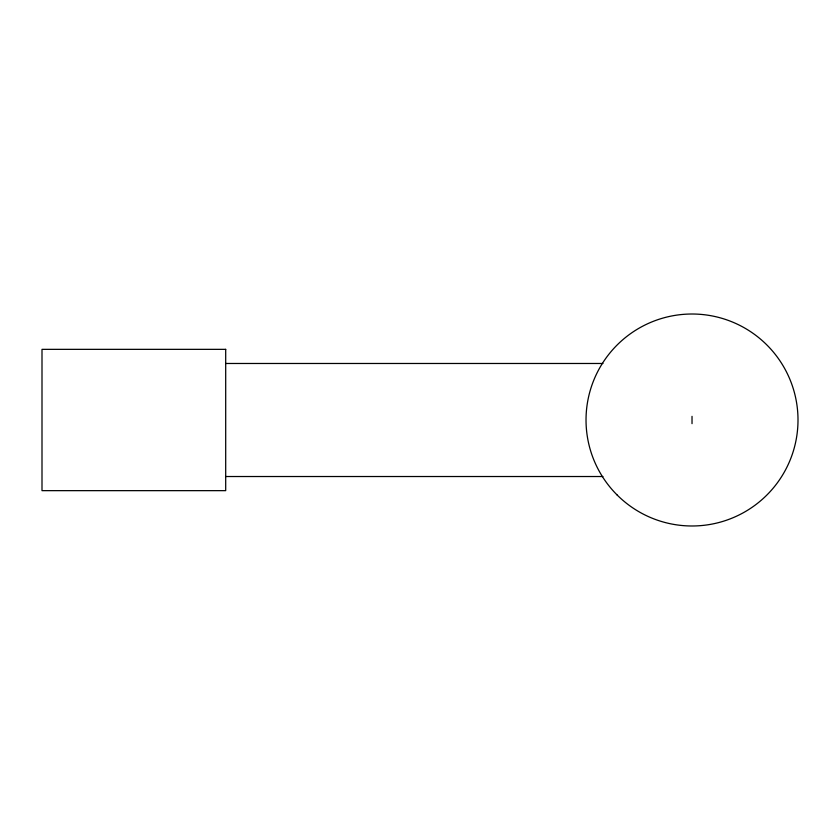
<?xml version="1.0" encoding="UTF-8"?>
<svg xmlns="http://www.w3.org/2000/svg" width="840" height="840" viewBox="0 0 840 840"><rect width="100%" height="100%" fill="white"/><g stroke="black" fill="none" stroke-linecap="round" stroke-linejoin="round"><path stroke-width="1.26" d="M225.697 363.479L602.952 363.479M225.697 476.522L602.952 476.522M692.024 416.346L692.024 423.654M225.697 349.346L42 349.346L42 490.655L225.697 490.655L225.697 349.346M617.075 494.939A105.977 105.977 0 0 0 794.388 447.426A105.977 105.977 0 0 0 664.587 317.625A105.977 105.977 0 0 0 617.075 494.939"/></g></svg>
